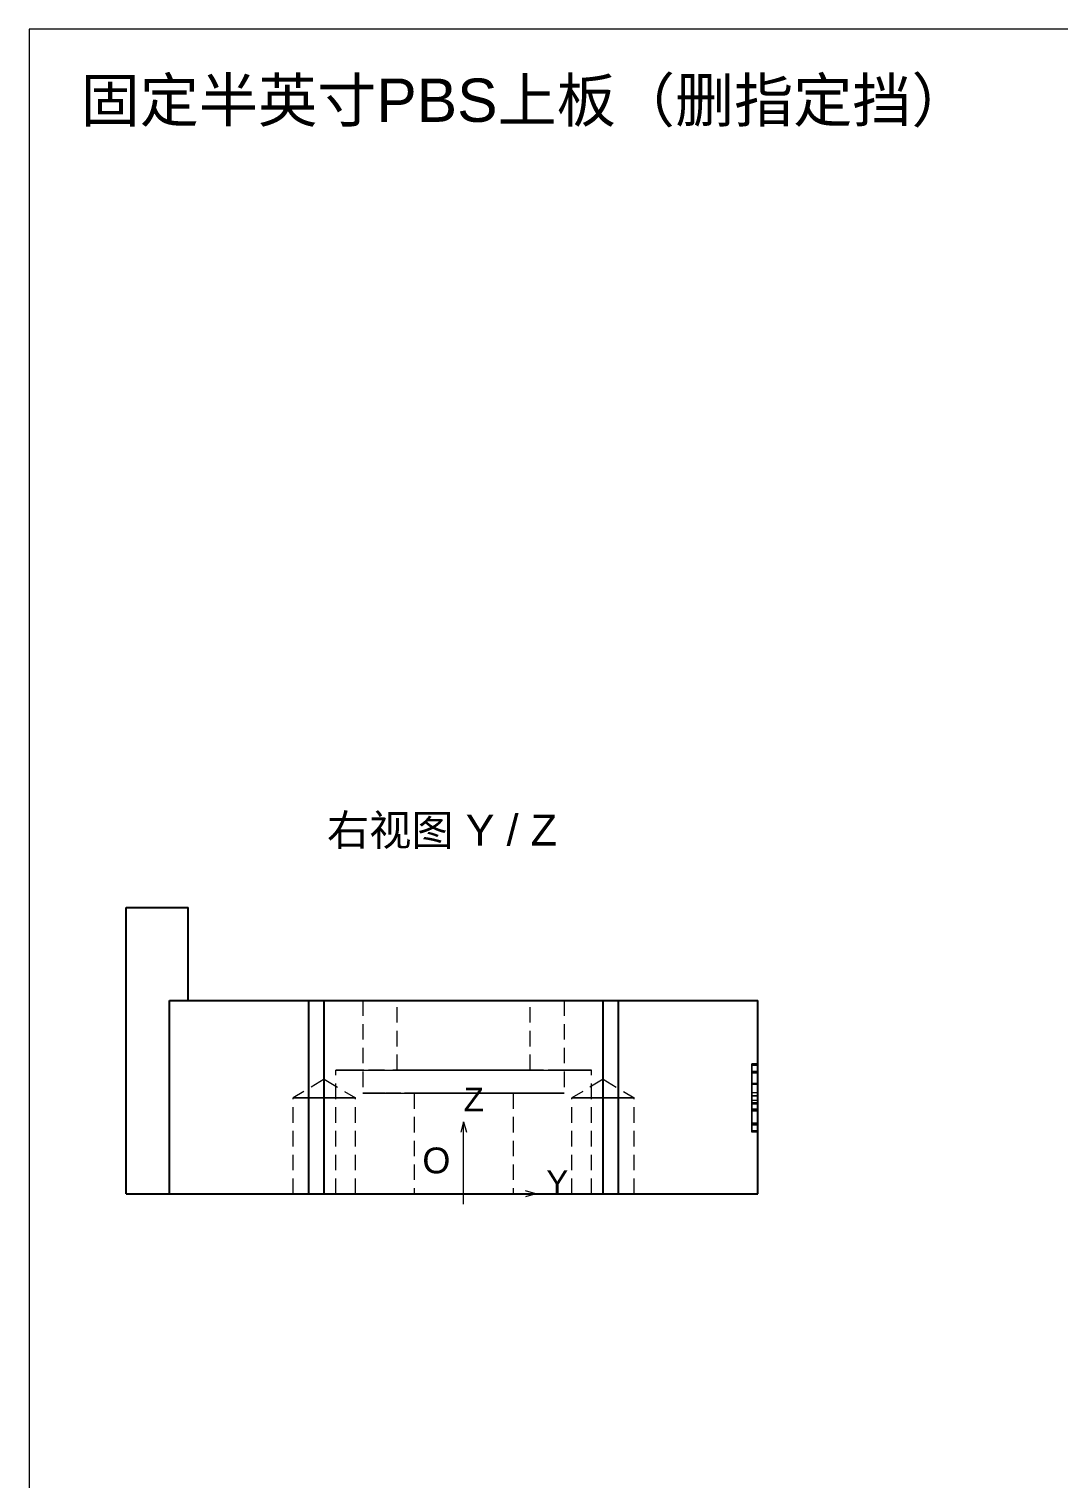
# Paper-space layout '01_三视图' of a CAD drawing. Header units: millimetres. Extents: x 8 to 450, y 8 to 289.
# Drawn here: x 8 to 107.8, y 148.5 to 289 of the extents above; entities that cross this region are included whole.
import ezdxf
from ezdxf.enums import TextEntityAlignment as Align

# ---------------------------------------------------------------- set-up
doc = ezdxf.new("R2010")
doc.units = ezdxf.units.MM
doc.linetypes.add('WP_HIDDEN', pattern=[2.3, 1.5, -0.8])
for name, color, linetype, lineweight in [('ANNOTATIONS', 7, 'CONTINUOUS', 18), ('HIDDEN', 7, 'WP_HIDDEN', 13), ('VISIBLE', 7, 'CONTINUOUS', 25)]:
    doc.layers.add(name, color=color, linetype=linetype, lineweight=lineweight)
doc.styles.add('CJK', font='Arial Unicode.ttf')

psp = doc.layouts.new('01_三视图')

# ---------------------------------------------------------------- linework, layer by layer
at = {"layer": 'ANNOTATIONS'}
for p, q in [((412, 289), (8, 289)), ((8, 289), (8, 8)), ((50.1, 183.12), (49.82, 182.12)), ((50.1, 176.12), (50.1, 183.12)), ((50.1, 183.12), (50.38, 182.12)), ((50.1, 175.12), (50.1, 177.12)), ((49.1, 176.12), (51.1, 176.12)), ((50.1, 176.12), (57.1, 176.12)), ((57.1, 176.12), (56.1, 176.41)), ((57.1, 176.12), (56.1, 175.84))]:
    psp.add_line(p, q, dxfattribs=at)
at = {"layer": 'HIDDEN'}
for points in [[(21.6, 194.88), (23.4, 194.88)], [(21.6, 194.88), (36.6, 194.88)], [(59.85, 194.88), (59.61, 194.88), (58.88, 194.88), (57.72, 194.88), (56.18, 194.88), (54.33, 194.88), (52.27, 194.88), (50.1, 194.88), (47.93, 194.88), (45.87, 194.88), (44.02, 194.88), (42.48, 194.88), (41.32, 194.88), (40.59, 194.88), (40.35, 194.88)], [(40.35, 194.88), (40.41, 194.88), (40.59, 194.88), (40.9, 194.88), (41.32, 194.88), (41.84, 194.88), (42.48, 194.88), (43.21, 194.88), (44.02, 194.88), (44.91, 194.88), (45.87, 194.88), (46.88, 194.88), (47.93, 194.88), (49.01, 194.88), (50.1, 194.88)], [(40.35, 194.88), (40.35, 185.88)], [(56.55, 194.88), (56.39, 194.88), (55.91, 194.88), (55.14, 194.88), (54.12, 194.88), (52.9, 194.88), (51.54, 194.88), (50.1, 194.88), (48.66, 194.88), (47.3, 194.88), (46.08, 194.88), (45.06, 194.88), (44.29, 194.88), (43.81, 194.88), (43.65, 194.88)], [(43.65, 194.88), (43.69, 194.88), (43.81, 194.88), (44.01, 194.88), (44.29, 194.88), (44.64, 194.88), (45.06, 194.88), (45.54, 194.88), (46.08, 194.88), (46.67, 194.88), (47.3, 194.88), (47.97, 194.88), (48.66, 194.88), (49.38, 194.88), (50.1, 194.88)], [(43.65, 188.12), (43.65, 194.88)], [(50.1, 194.88), (51.19, 194.88), (52.27, 194.88), (53.32, 194.88), (54.33, 194.88), (55.29, 194.88), (56.18, 194.88), (56.99, 194.88), (57.72, 194.88), (58.36, 194.88), (58.88, 194.88), (59.3, 194.88), (59.61, 194.88), (59.79, 194.88), (59.85, 194.88)], [(50.1, 194.88), (50.82, 194.88), (51.54, 194.88), (52.23, 194.88), (52.9, 194.88), (53.53, 194.88), (54.12, 194.88), (54.66, 194.88), (55.14, 194.88), (55.56, 194.88), (55.91, 194.88), (56.19, 194.88), (56.39, 194.88), (56.51, 194.88), (56.55, 194.88)], [(56.55, 188.12), (56.55, 194.88)], [(59.85, 194.88), (59.85, 185.88)], [(63.6, 194.88), (78.6, 194.88)], [(78.6, 188.73), (78, 188.73)], [(78, 188.73), (78, 188.67), (78, 188.5)], [(78, 188.51), (78, 188.67), (78, 188.73)], [(78.6, 188.64), (78, 188.64)], [(78, 188.64), (78, 188.59), (78, 188.44)], [(78, 188.27), (78, 188.43), (78, 188.55), (78, 188.62), (78, 188.64)], [(78, 188.64), (78, 188.61), (78, 188.51), (78, 188.36), (78, 188.13)], [(78, 188.17), (78, 188.38), (78, 188.52), (78, 188.61), (78, 188.64)], [(78.6, 188.62), (78, 188.62)], [(78, 188.62), (78, 184.93)], [(78, 184.93), (78, 188.62)], [(78, 188.62), (78, 188.57), (78, 188.42)], [(78, 182.23), (78, 188.62)], [(78, 188.62), (78, 188.6), (78, 188.56)], [(78.6, 188.56), (78, 188.56)], [(78, 188.56), (78, 188.44), (78, 188.26)], [(78, 187.87), (78, 188.24), (78, 188.51)], [(78, 188.5), (78, 188.21), (78, 187.82)], [(78, 188.44), (78, 188.18), (78, 187.84)], [(78, 188.42), (78, 188.18), (78, 187.83)], [(78.6, 188.73), (78.6, 188.67), (78.6, 188.51)], [(78.6, 188.5), (78.6, 188.67), (78.6, 188.73)], [(78.6, 188.64), (78.6, 188.62), (78.6, 188.55), (78.6, 188.43), (78.6, 188.27)], [(78.6, 188.44), (78.6, 188.59), (78.6, 188.64)], [(78.6, 188.64), (78.6, 188.61), (78.6, 188.53), (78.6, 188.38), (78.6, 188.17)], [(78.6, 188.13), (78.6, 188.36), (78.6, 188.52), (78.6, 188.61), (78.6, 188.64)], [(78.6, 184.93), (78.6, 188.62)], [(78.6, 188.62), (78.6, 184.93)], [(78.6, 182.23), (78.6, 188.62)], [(78.6, 188.42), (78.6, 188.57), (78.6, 188.62)], [(78.6, 188.56), (78.6, 188.6), (78.6, 188.62)], [(78.6, 188.26), (78.6, 188.44), (78.6, 188.56)], [(78.6, 188.51), (78.6, 188.24), (78.6, 187.87)], [(78.6, 187.82), (78.6, 188.22), (78.6, 188.5)], [(78.6, 187.84), (78.6, 188.18), (78.6, 188.44)], [(78.6, 187.83), (78.6, 188.18), (78.6, 188.42)], [(36.6, 187.24), (33.59, 185.43)], [(36.6, 187.24), (39.62, 185.43)], [(37.73, 188.12), (37.8, 188.12), (38.04, 188.12), (38.42, 188.12), (38.95, 188.12), (39.62, 188.12), (40.42, 188.12), (41.35, 188.12), (42.38, 188.12), (43.52, 188.12), (44.73, 188.12), (46.01, 188.12), (47.35, 188.12), (48.71, 188.12), (50.1, 188.12)], [(37.73, 176.12), (37.73, 188.12)], [(62.47, 188.12), (62.16, 188.12), (61.25, 188.12), (59.78, 188.12), (57.82, 188.12), (55.47, 188.12), (52.85, 188.12), (50.1, 188.12), (47.35, 188.12), (44.73, 188.12), (42.38, 188.12), (40.42, 188.12), (38.95, 188.12), (38.04, 188.12), (37.73, 188.12)], [(56.55, 188.12), (56.39, 188.12), (55.91, 188.12), (55.14, 188.12), (54.12, 188.12), (52.9, 188.12), (51.54, 188.12), (50.1, 188.12), (48.66, 188.12), (47.3, 188.12), (46.08, 188.12), (45.06, 188.12), (44.29, 188.12), (43.81, 188.12), (43.65, 188.12)], [(43.65, 188.12), (43.69, 188.12), (43.81, 188.12), (44.01, 188.12), (44.29, 188.12), (44.64, 188.12), (45.06, 188.12), (45.54, 188.12), (46.08, 188.12), (46.67, 188.12), (47.3, 188.12), (47.97, 188.12), (48.66, 188.12), (49.38, 188.12), (50.1, 188.12)], [(50.1, 188.12), (51.49, 188.12), (52.85, 188.12), (54.19, 188.12), (55.47, 188.12), (56.68, 188.12), (57.82, 188.12), (58.85, 188.12), (59.78, 188.12), (60.58, 188.12), (61.25, 188.12), (61.78, 188.12), (62.16, 188.12), (62.4, 188.12), (62.47, 188.12)], [(50.1, 188.12), (50.82, 188.12), (51.54, 188.12), (52.23, 188.12), (52.9, 188.12), (53.53, 188.12), (54.12, 188.12), (54.66, 188.12), (55.14, 188.12), (55.56, 188.12), (55.91, 188.12), (56.19, 188.12), (56.39, 188.12), (56.51, 188.12), (56.55, 188.12)], [(63.6, 187.24), (60.59, 185.43)], [(62.47, 176.12), (62.47, 188.12)], [(63.6, 187.24), (66.62, 185.43)], [(78, 187.2), (78, 187.53), (78, 187.81), (78, 188.06), (78, 188.27)], [(78, 188.26), (78, 187.99), (78, 187.64)], [(78, 186.8), (78, 187.22), (78, 187.59), (78, 187.91), (78, 188.17)], [(78, 188.13), (78, 187.86), (78, 187.56), (78, 187.23), (78, 186.87)], [(78.6, 187.99), (78, 187.99)], [(78, 187.99), (78, 187.97), (78, 187.91), (78, 187.8), (78, 187.65)], [(78, 187.67), (78, 187.81), (78, 187.91), (78, 187.97), (78, 187.99)], [(78, 187.48), (78, 187.7), (78, 187.86), (78, 187.96), (78, 187.99)], [(78, 187.99), (78, 187.97), (78, 187.88), (78, 187.74), (78, 187.54)], [(78.6, 187.98), (78, 187.98)], [(78, 187.98), (78, 187.96), (78, 187.91), (78, 187.82), (78, 187.7)], [(78, 187.67), (78, 187.81), (78, 187.9), (78, 187.96), (78, 187.98)], [(78, 186.97), (78, 187.43), (78, 187.87)], [(78, 187.86), (78, 185.93)], [(78, 187.77), (78, 187.84), (78, 187.86)], [(78, 187.86), (78, 185.58)], [(78, 187.81), (78, 187.86)], [(78.6, 187.86), (78, 187.86)], [(78, 187.84), (78, 187.41), (78, 186.89)], [(78, 187.83), (78, 186.98)], [(78, 187.82), (78, 187.35), (78, 186.82)], [(78, 187.43), (78, 187.67), (78, 187.81)], [(78.6, 187.81), (78, 187.81)], [(78, 187.44), (78, 187.65), (78, 187.77)], [(78, 187.7), (78, 187.39), (78, 187.02)], [(78, 186.76), (78, 187.04), (78, 187.29), (78, 187.5), (78, 187.67)], [(78, 186.89), (78, 187.32), (78, 187.67)], [(78, 187.65), (78, 187.47), (78, 187.25), (78, 187), (78, 186.71)], [(78, 187.64), (78, 187.23), (78, 186.77)], [(78, 187.54), (78, 187.38), (78, 187.18), (78, 186.96), (78, 186.71), (78, 186.42), (78, 186.11), (78, 185.76), (78, 185.38)], [(78, 185.38), (78, 185.76), (78, 186.1), (78, 186.41), (78, 186.69), (78, 186.94), (78, 187.15), (78, 187.33), (78, 187.48)], [(78, 186.88), (78, 187.18), (78, 187.44)], [(78, 186.74), (78, 187.12), (78, 187.43)], [(78, 185.38), (78, 185.92), (78, 186.4), (78, 186.83), (78, 187.2)], [(78, 187.02), (78, 186.71), (78, 186.46)], [(78, 186.98), (78, 186.21)], [(78, 186.17), (78, 186.55), (78, 186.97)], [(78, 186.89), (78, 186.59), (78, 186.23), (78, 185.83), (78, 185.38)], [(78, 185.95), (78, 186.89)], [(78, 186.33), (78, 186.58), (78, 186.88)], [(78, 186.87), (78, 186.12)], [(78.6, 188.27), (78.6, 188.06), (78.6, 187.81), (78.6, 187.52), (78.6, 187.2)], [(78.6, 187.64), (78.6, 187.99), (78.6, 188.26)], [(78.6, 188.17), (78.6, 187.9), (78.6, 187.58), (78.6, 187.21), (78.6, 186.8)], [(78.6, 186.87), (78.6, 187.56), (78.6, 187.86), (78.6, 188.13)], [(78.6, 187.99), (78.6, 187.97), (78.6, 187.91), (78.6, 187.81), (78.6, 187.67)], [(78.6, 187.65), (78.6, 187.8), (78.6, 187.91), (78.6, 187.97), (78.6, 187.99)], [(78.6, 187.99), (78.6, 187.96), (78.6, 187.86), (78.6, 187.7), (78.6, 187.48)], [(78.6, 187.54), (78.6, 187.74), (78.6, 187.88), (78.6, 187.97), (78.6, 187.99)], [(78.6, 187.98), (78.6, 187.96), (78.6, 187.91), (78.6, 187.81), (78.6, 187.67)], [(78.6, 187.7), (78.6, 187.83), (78.6, 187.91), (78.6, 187.96), (78.6, 187.98)], [(78.6, 187.87), (78.6, 187.43), (78.6, 186.97)], [(78.6, 187.86), (78.6, 185.93)], [(78.6, 187.86), (78.6, 187.84), (78.6, 187.77)], [(78.6, 187.86), (78.6, 185.58)], [(78.6, 187.86), (78.6, 187.81)], [(78.6, 186.89), (78.6, 187.4), (78.6, 187.84)], [(78.6, 186.98), (78.6, 187.83)], [(78.6, 186.82), (78.6, 187.35), (78.6, 187.82)], [(78.6, 187.81), (78.6, 187.67), (78.6, 187.43)], [(78.6, 187.77), (78.6, 187.65), (78.6, 187.44)], [(78.6, 187.02), (78.6, 187.39), (78.6, 187.7)], [(78.6, 187.67), (78.6, 187.5), (78.6, 187.29), (78.6, 187.04), (78.6, 186.76)], [(78.6, 187.67), (78.6, 187.32), (78.6, 186.89)], [(78.6, 186.71), (78.6, 187.25), (78.6, 187.47), (78.6, 187.65)], [(78.6, 186.77), (78.6, 187.22), (78.6, 187.64)], [(78.6, 185.38), (78.6, 186.04), (78.6, 186.63), (78.6, 187.14), (78.6, 187.35), (78.6, 187.54)], [(78.6, 187.48), (78.6, 187.31), (78.6, 187.11), (78.6, 186.61), (78.6, 186.03), (78.6, 185.38)], [(78.6, 187.44), (78.6, 187.18), (78.6, 186.88)], [(78.6, 187.43), (78.6, 187.12), (78.6, 186.74)], [(78.6, 187.2), (78.6, 186.81), (78.6, 186.38), (78.6, 185.9), (78.6, 185.38)], [(78.6, 186.46), (78.6, 186.71), (78.6, 187.02)], [(78.6, 186.21), (78.6, 186.98)], [(78.6, 186.97), (78.6, 186.55), (78.6, 186.17)], [(78.6, 185.38), (78.6, 185.82), (78.6, 186.21), (78.6, 186.57), (78.6, 186.89)], [(78.6, 186.89), (78.6, 185.95)], [(78.6, 186.88), (78.6, 186.58), (78.6, 186.33)], [(78.6, 186.12), (78.6, 186.87)], [(59.85, 185.88), (59.61, 185.88), (58.88, 185.88), (57.72, 185.88), (56.18, 185.88), (54.33, 185.88), (52.27, 185.88), (50.1, 185.88), (47.93, 185.88), (45.87, 185.88), (44.02, 185.88), (42.48, 185.88), (41.32, 185.88), (40.59, 185.88), (40.35, 185.88)], [(40.35, 185.88), (40.41, 185.88), (40.59, 185.88), (40.9, 185.88), (41.32, 185.88), (41.84, 185.88), (42.48, 185.88), (43.21, 185.88), (44.02, 185.88), (44.91, 185.88), (45.87, 185.88), (46.88, 185.88), (47.93, 185.88), (49.01, 185.88), (50.1, 185.88)], [(54.9, 185.88), (54.78, 185.88), (54.42, 185.88), (53.85, 185.88), (53.09, 185.88), (52.18, 185.88), (51.17, 185.88), (50.1, 185.88), (49.03, 185.88), (48.02, 185.88), (47.11, 185.88), (46.35, 185.88), (45.78, 185.88), (45.42, 185.88), (45.3, 185.88)], [(45.3, 185.88), (45.33, 185.88), (45.42, 185.88), (45.57, 185.88), (45.78, 185.88), (46.04, 185.88), (46.35, 185.88), (46.71, 185.88), (47.11, 185.88), (47.55, 185.88), (48.02, 185.88), (48.51, 185.88), (49.03, 185.88), (49.56, 185.88), (50.1, 185.88)], [(45.3, 185.88), (45.3, 176.12)], [(50.1, 185.88), (50.64, 185.88), (51.17, 185.88), (51.69, 185.88), (52.18, 185.88), (52.65, 185.88), (53.09, 185.88), (53.49, 185.88), (53.85, 185.88), (54.16, 185.88), (54.42, 185.88), (54.63, 185.88), (54.78, 185.88), (54.87, 185.88), (54.9, 185.88)], [(50.1, 185.88), (51.19, 185.88), (52.27, 185.88), (53.32, 185.88), (54.33, 185.88), (55.29, 185.88), (56.18, 185.88), (56.99, 185.88), (57.72, 185.88), (58.36, 185.88), (58.88, 185.88), (59.3, 185.88), (59.61, 185.88), (59.79, 185.88), (59.85, 185.88)], [(54.9, 185.88), (54.9, 176.12)], [(78.6, 186.82), (78, 186.82)], [(78, 186.82), (78, 186.76)], [(78.6, 186.8), (78, 186.8)], [(78, 186.71), (78, 186.8)], [(78, 186.77), (78, 186.38), (78, 186.02), (78, 185.69), (78, 185.39)], [(78.6, 186.76), (78, 186.76)], [(78, 185.89), (78, 186.05), (78, 186.25), (78, 186.48), (78, 186.74)], [(78.6, 186.71), (78, 186.71)], [(78, 186.46), (78, 186)], [(78, 186.01), (78, 186.14), (78, 186.33)], [(78, 186.21), (78, 185.89), (78, 185.63)], [(78, 185.58), (78, 185.85), (78, 186.17)], [(78, 186.12), (78, 185.34)], [(78, 185.93), (78, 185.95), (78, 186.01)], [(78, 186), (78, 185.59)], [(78, 184.59), (78, 185), (78, 185.36), (78, 185.67), (78, 185.95)], [(78.6, 185.93), (78, 185.93)], [(78, 185.58), (78, 185.6), (78, 185.66), (78, 185.75), (78, 185.89)], [(78.6, 185.63), (78, 185.63)], [(78, 185.63), (78, 185.4), (78, 185.05)], [(78, 185.59), (78, 185.3), (78, 184.94)], [(78, 185.18), (78, 185.58)], [(78.6, 185.58), (78, 185.58)], [(78.6, 186.82), (78.6, 186.76)], [(78.6, 186.71), (78.6, 186.8)], [(78.6, 185.39), (78.6, 185.69), (78.6, 186.02), (78.6, 186.77)], [(78.6, 186.74), (78.6, 186.26), (78.6, 186.06), (78.6, 185.89)], [(78.6, 186), (78.6, 186.46)], [(78.6, 186.33), (78.6, 186.14), (78.6, 186.01)], [(78.6, 185.63), (78.6, 185.89), (78.6, 186.21)], [(78.6, 186.17), (78.6, 185.84), (78.6, 185.58)], [(78.6, 185.34), (78.6, 186.12)], [(78.6, 186.01), (78.6, 185.95), (78.6, 185.93)], [(78.6, 185.59), (78.6, 186)], [(78.6, 185.95), (78.6, 185.65), (78.6, 185.32), (78.6, 184.59)], [(78.6, 185.89), (78.6, 185.75), (78.6, 185.65), (78.6, 185.6), (78.6, 185.58)], [(78.6, 185.05), (78.6, 185.24), (78.6, 185.4), (78.6, 185.53), (78.6, 185.63)], [(78.6, 184.94), (78.6, 185.31), (78.6, 185.59)], [(78.6, 185.58), (78.6, 185.18)], [(33.59, 185.43), (33.6, 185.43), (33.66, 185.43), (33.75, 185.43), (33.88, 185.43), (34.05, 185.43), (34.24, 185.43), (34.47, 185.43), (34.72, 185.43), (35, 185.43), (35.29, 185.43), (35.6, 185.43), (35.93, 185.43), (36.26, 185.43), (36.6, 185.43)], [(33.59, 176.12), (33.59, 185.43)], [(39.62, 185.43), (39.54, 185.43), (39.32, 185.43), (38.96, 185.43), (38.48, 185.43), (37.91, 185.43), (37.27, 185.43), (36.6, 185.43), (35.93, 185.43), (35.29, 185.43), (34.72, 185.43), (34.24, 185.43), (33.88, 185.43), (33.66, 185.43), (33.59, 185.43)], [(36.6, 185.43), (36.94, 185.43), (37.27, 185.43), (37.6, 185.43), (37.91, 185.43), (38.2, 185.43), (38.48, 185.43), (38.73, 185.43), (38.96, 185.43), (39.15, 185.43), (39.32, 185.43), (39.45, 185.43), (39.54, 185.43), (39.6, 185.43), (39.62, 185.43)], [(39.62, 176.12), (39.62, 185.43)], [(60.59, 185.43), (60.6, 185.43), (60.66, 185.43), (60.75, 185.43), (60.88, 185.43), (61.05, 185.43), (61.24, 185.43), (61.47, 185.43), (61.72, 185.43), (62, 185.43), (62.29, 185.43), (62.6, 185.43), (62.93, 185.43), (63.26, 185.43), (63.6, 185.43)], [(60.59, 176.12), (60.59, 185.43)], [(66.62, 185.43), (66.54, 185.43), (66.32, 185.43), (65.96, 185.43), (65.48, 185.43), (64.91, 185.43), (64.27, 185.43), (63.6, 185.43), (62.93, 185.43), (62.29, 185.43), (61.72, 185.43), (61.24, 185.43), (60.88, 185.43), (60.66, 185.43), (60.59, 185.43)], [(63.6, 185.43), (63.94, 185.43), (64.27, 185.43), (64.6, 185.43), (64.91, 185.43), (65.2, 185.43), (65.48, 185.43), (65.73, 185.43), (65.96, 185.43), (66.15, 185.43), (66.32, 185.43), (66.45, 185.43), (66.54, 185.43), (66.6, 185.43), (66.62, 185.43)], [(66.62, 176.12), (66.62, 185.43)], [(78, 185.39), (78, 185.15), (78, 184.97), (78, 184.86), (78, 184.83)], [(78, 182.79), (78, 183), (78, 183.25), (78, 183.53), (78, 183.83), (78, 184.17), (78, 184.55), (78, 184.95), (78, 185.38)], [(78, 185.38), (78, 184.85), (78, 184.37), (78, 183.94), (78, 183.57)], [(78, 185.38), (78, 185), (78, 184.66), (78, 184.35), (78, 184.07), (78, 183.83), (78, 183.62), (78, 183.44), (78, 183.29)], [(78, 183.29), (78, 183.44), (78, 183.62), (78, 183.83), (78, 184.08), (78, 184.35), (78, 184.66), (78, 185.01), (78, 185.38)], [(78, 185.34), (78, 185.11), (78, 184.85), (78, 184.55), (78, 184.21)], [(78, 184.87), (78, 185), (78, 185.18)], [(78, 185.18), (78, 182.99)], [(78, 185.07), (78, 185.15), (78, 185.18)], [(78.6, 185.18), (78, 185.18)], [(78, 184.7), (78, 184.93), (78, 185.07)], [(78, 185.05), (78, 184.6), (78, 184.08)], [(78.6, 184.94), (78, 184.94)], [(78, 184.15), (78, 184.94)], [(78, 184.94), (78, 184.52), (78, 184.04)], [(78, 183.31), (78, 183.57), (78, 183.93), (78, 184.38), (78, 184.93)], [(78, 184.93), (78, 184.54), (78, 184.21), (78, 183.93), (78, 183.71)], [(78, 183.33), (78, 183.65), (78, 184.02), (78, 184.45), (78, 184.93)], [(78, 184.93), (78, 184.47), (78, 184.07), (78, 183.71), (78, 183.4)], [(78, 184.49), (78, 184.7), (78, 184.87)], [(78.6, 184.83), (78, 184.83)], [(78, 184.83), (78, 182.23)], [(78, 184.08), (78, 184.42), (78, 184.7)], [(78, 183.63), (78, 184.08), (78, 184.59)], [(78, 183.97), (78, 184.25), (78, 184.49)], [(78.6, 184.35), (78, 184.35)], [(78, 184.35), (78, 183.92), (78, 183.57)], [(78, 184.28), (78, 184.35)], [(78, 183.14), (78, 183.68), (78, 184.28)], [(78.6, 184.28), (78, 184.28)], [(78, 184.21), (78, 183.94), (78, 183.72), (78, 183.54), (78, 183.41)], [(78.6, 184.15), (78, 184.15)], [(78, 184.08), (78, 183.65), (78, 183.25)], [(78, 183.55), (78, 183.8), (78, 184.08)], [(78.6, 184.83), (78.6, 184.86), (78.6, 184.96), (78.6, 185.13), (78.6, 185.39)], [(78.6, 183.57), (78.6, 183.96), (78.6, 184.39), (78.6, 184.87), (78.6, 185.38)], [(78.6, 185.38), (78.6, 184.62), (78.6, 183.92), (78.6, 183.3), (78.6, 183.03), (78.6, 182.79)], [(78.6, 183.29), (78.6, 183.46), (78.6, 183.66), (78.6, 184.15), (78.6, 184.73), (78.6, 185.38)], [(78.6, 185.38), (78.6, 184.74), (78.6, 184.15), (78.6, 183.66), (78.6, 183.46), (78.6, 183.29)], [(78.6, 184.21), (78.6, 184.83), (78.6, 185.1), (78.6, 185.34)], [(78.6, 185.18), (78.6, 185), (78.6, 184.87)], [(78.6, 185.18), (78.6, 182.99)], [(78.6, 185.18), (78.6, 185.16), (78.6, 185.07)], [(78.6, 185.07), (78.6, 184.93), (78.6, 184.7)], [(78.6, 184.08), (78.6, 184.6), (78.6, 185.05)], [(78.6, 184.94), (78.6, 184.15)], [(78.6, 184.04), (78.6, 184.52), (78.6, 184.94)], [(78.6, 184.93), (78.6, 184.42), (78.6, 183.96), (78.6, 183.59), (78.6, 183.31)], [(78.6, 183.4), (78.6, 183.72), (78.6, 184.08), (78.6, 184.49), (78.6, 184.93)], [(78.6, 184.93), (78.6, 184.47), (78.6, 184.04), (78.6, 183.66), (78.6, 183.33)], [(78.6, 183.71), (78.6, 183.94), (78.6, 184.23), (78.6, 184.56), (78.6, 184.93)], [(78.6, 184.87), (78.6, 184.7), (78.6, 184.49)], [(78.6, 184.83), (78.6, 182.23)], [(78.6, 184.7), (78.6, 184.42), (78.6, 184.08)], [(78.6, 184.59), (78.6, 184.09), (78.6, 183.63)], [(78.6, 184.49), (78.6, 184.25), (78.6, 183.97)], [(78.6, 184.28), (78.6, 184.35)], [(78.6, 183.57), (78.6, 183.92), (78.6, 184.35)], [(78.6, 184.28), (78.6, 183.68), (78.6, 183.14)], [(78.6, 183.41), (78.6, 183.55), (78.6, 183.73), (78.6, 183.96), (78.6, 184.21)], [(78.6, 183.25), (78.6, 183.65), (78.6, 184.08)], [(78.6, 184.08), (78.6, 183.8), (78.6, 183.55)], [(78, 184.04), (78, 183.08)], [(78, 183.42), (78, 183.97)], [(78, 183.71), (78, 183.36), (78, 183.1)], [(78, 182.78), (78, 183.63)], [(78, 183.57), (78, 183.29), (78, 183.07)], [(78, 183.57), (78, 183.24), (78, 182.96), (78, 182.71), (78, 182.5)], [(78, 183.19), (78, 183.34), (78, 183.55)], [(78, 183.03), (78, 183.2), (78, 183.42)], [(78, 183.41), (78, 182.99)], [(78, 183.4), (78, 182.89), (78, 182.48)], [(78, 182.43), (78, 182.61), (78, 182.81), (78, 183.05), (78, 183.33)], [(78, 182.89), (78, 182.91), (78, 182.99), (78, 183.12), (78, 183.31)], [(78, 183.29), (78, 183.06), (78, 182.9), (78, 182.8), (78, 182.77)], [(78, 182.77), (78, 182.8), (78, 182.9), (78, 183.06), (78, 183.29)], [(78, 183.25), (78, 182.91), (78, 182.66)], [(78, 183.02), (78, 183.09), (78, 183.19)], [(78, 182.38), (78, 182.52), (78, 182.69), (78, 182.9), (78, 183.14)], [(78, 183.1), (78, 182.94), (78, 182.89)], [(78, 183.08), (78, 182.68), (78, 182.38)], [(78, 183.07), (78, 182.93), (78, 182.88)], [(78, 182.88), (78, 182.92), (78, 183.03)], [(78, 182.99), (78, 183.02)], [(78.6, 182.99), (78, 182.99)], [(78, 182.99), (78, 182.23)], [(78.6, 182.89), (78, 182.89)], [(78.6, 182.88), (78, 182.88)], [(78, 182.12), (78, 182.17), (78, 182.29), (78, 182.5), (78, 182.79)], [(78, 182.23), (78, 182.78)], [(78.6, 182.77), (78, 182.77)], [(78, 182.66), (78, 182.47), (78, 182.34)], [(78.6, 183.08), (78.6, 183.54), (78.6, 184.04)], [(78.6, 183.97), (78.6, 183.42)], [(78.6, 183.1), (78.6, 183.36), (78.6, 183.71)], [(78.6, 183.63), (78.6, 182.78)], [(78.6, 183.07), (78.6, 183.29), (78.6, 183.57)], [(78.6, 182.5), (78.6, 182.71), (78.6, 182.96), (78.6, 183.25), (78.6, 183.57)], [(78.6, 183.55), (78.6, 183.34), (78.6, 183.19)], [(78.6, 183.42), (78.6, 183.2), (78.6, 183.03)], [(78.6, 182.99), (78.6, 183.41)], [(78.6, 182.48), (78.6, 182.89), (78.6, 183.4)], [(78.6, 183.33), (78.6, 183.05), (78.6, 182.81), (78.6, 182.61), (78.6, 182.43)], [(78.6, 183.31), (78.6, 183.12), (78.6, 182.99), (78.6, 182.91), (78.6, 182.89)], [(78.6, 182.77), (78.6, 182.8), (78.6, 182.9), (78.6, 183.06), (78.6, 183.29)], [(78.6, 183.29), (78.6, 183.07), (78.6, 182.9), (78.6, 182.8), (78.6, 182.77)], [(78.6, 182.66), (78.6, 182.91), (78.6, 183.25)], [(78.6, 183.19), (78.6, 183.09), (78.6, 183.02)], [(78.6, 183.14), (78.6, 182.9), (78.6, 182.69), (78.6, 182.52), (78.6, 182.38)], [(78.6, 182.89), (78.6, 182.94), (78.6, 183.1)], [(78.6, 182.38), (78.6, 182.67), (78.6, 183.08)], [(78.6, 182.88), (78.6, 182.93), (78.6, 183.07)], [(78.6, 183.03), (78.6, 182.92), (78.6, 182.88)], [(78.6, 183.02), (78.6, 182.99)], [(78.6, 182.99), (78.6, 182.23)], [(78.6, 182.79), (78.6, 182.5), (78.6, 182.29), (78.6, 182.17), (78.6, 182.12)], [(78.6, 182.78), (78.6, 182.23)], [(78.6, 182.34), (78.6, 182.47), (78.6, 182.66)], [(78, 182.5), (78, 182.34), (78, 182.22), (78, 182.15), (78, 182.12)], [(78, 182.48), (78, 182.32), (78, 182.21), (78, 182.15), (78, 182.12)], [(78, 182.12), (78, 182.14), (78, 182.2), (78, 182.3), (78, 182.43)], [(78, 182.12), (78, 182.14), (78, 182.19), (78, 182.27), (78, 182.38)], [(78, 182.38), (78, 182.27), (78, 182.19), (78, 182.14), (78, 182.12)], [(78, 182.34), (78, 182.26), (78, 182.23)], [(78.6, 182.23), (78, 182.23)], [(78.6, 182.12), (78, 182.12)], [(78.6, 182.12), (78.6, 182.15), (78.6, 182.22), (78.6, 182.34), (78.6, 182.5)], [(78.6, 182.12), (78.6, 182.15), (78.6, 182.21), (78.6, 182.32), (78.6, 182.48)], [(78.6, 182.43), (78.6, 182.3), (78.6, 182.2), (78.6, 182.14), (78.6, 182.12)], [(78.6, 182.12), (78.6, 182.14), (78.6, 182.19), (78.6, 182.27), (78.6, 182.38)], [(78.6, 182.38), (78.6, 182.26), (78.6, 182.19), (78.6, 182.14), (78.6, 182.12)], [(78.6, 182.23), (78.6, 182.26), (78.6, 182.34)], [(21.6, 176.12), (36.6, 176.12)], [(33.59, 176.12), (33.6, 176.12), (33.66, 176.12), (33.75, 176.12), (33.88, 176.12), (34.05, 176.12), (34.24, 176.12), (34.47, 176.12), (34.72, 176.12), (35, 176.12), (35.29, 176.12), (35.6, 176.12), (35.93, 176.12), (36.26, 176.12), (36.6, 176.12)], [(39.62, 176.12), (39.54, 176.12), (39.32, 176.12), (38.96, 176.12), (38.48, 176.12), (37.91, 176.12), (37.27, 176.12), (36.6, 176.12), (35.93, 176.12), (35.29, 176.12), (34.72, 176.12), (34.24, 176.12), (33.88, 176.12), (33.66, 176.12), (33.59, 176.12)], [(36.6, 176.12), (36.94, 176.12), (37.27, 176.12), (37.6, 176.12), (37.91, 176.12), (38.2, 176.12), (38.48, 176.12), (38.73, 176.12), (38.96, 176.12), (39.15, 176.12), (39.32, 176.12), (39.45, 176.12), (39.54, 176.12), (39.6, 176.12), (39.62, 176.12)], [(37.73, 176.12), (37.8, 176.12), (38.04, 176.12), (38.42, 176.12), (38.95, 176.12), (39.62, 176.12), (40.42, 176.12), (41.35, 176.12), (42.38, 176.12), (43.52, 176.12), (44.73, 176.12), (46.01, 176.12), (47.35, 176.12), (48.71, 176.12), (50.1, 176.12)], [(62.47, 176.12), (62.16, 176.12), (61.25, 176.12), (59.78, 176.12), (57.82, 176.12), (55.47, 176.12), (52.85, 176.12), (50.1, 176.12), (47.35, 176.12), (44.73, 176.12), (42.38, 176.12), (40.42, 176.12), (38.95, 176.12), (38.04, 176.12), (37.73, 176.12)], [(54.9, 176.12), (54.78, 176.12), (54.42, 176.12), (53.85, 176.12), (53.09, 176.12), (52.18, 176.12), (51.17, 176.12), (50.1, 176.12), (49.03, 176.12), (48.02, 176.12), (47.11, 176.12), (46.35, 176.12), (45.78, 176.12), (45.42, 176.12), (45.3, 176.12)], [(45.3, 176.12), (45.33, 176.12), (45.42, 176.12), (45.57, 176.12), (45.78, 176.12), (46.04, 176.12), (46.35, 176.12), (46.71, 176.12), (47.11, 176.12), (47.55, 176.12), (48.02, 176.12), (48.51, 176.12), (49.03, 176.12), (49.56, 176.12), (50.1, 176.12)], [(50.1, 176.12), (50.64, 176.12), (51.17, 176.12), (51.69, 176.12), (52.18, 176.12), (52.65, 176.12), (53.09, 176.12), (53.49, 176.12), (53.85, 176.12), (54.16, 176.12), (54.42, 176.12), (54.63, 176.12), (54.78, 176.12), (54.87, 176.12), (54.9, 176.12)], [(50.1, 176.12), (51.49, 176.12), (52.85, 176.12), (54.19, 176.12), (55.47, 176.12), (56.68, 176.12), (57.82, 176.12), (58.85, 176.12), (59.78, 176.12), (60.58, 176.12), (61.25, 176.12), (61.78, 176.12), (62.16, 176.12), (62.4, 176.12), (62.47, 176.12)], [(60.59, 176.12), (60.6, 176.12), (60.66, 176.12), (60.75, 176.12), (60.88, 176.12), (61.05, 176.12), (61.24, 176.12), (61.47, 176.12), (61.72, 176.12), (62, 176.12), (62.29, 176.12), (62.6, 176.12), (62.93, 176.12), (63.26, 176.12), (63.6, 176.12)], [(66.62, 176.12), (66.54, 176.12), (66.32, 176.12), (65.96, 176.12), (65.48, 176.12), (64.91, 176.12), (64.27, 176.12), (63.6, 176.12), (62.93, 176.12), (62.29, 176.12), (61.72, 176.12), (61.24, 176.12), (60.88, 176.12), (60.66, 176.12), (60.59, 176.12)], [(63.6, 176.12), (78.6, 176.12)], [(63.6, 176.12), (63.94, 176.12), (64.27, 176.12), (64.6, 176.12), (64.91, 176.12), (65.2, 176.12), (65.48, 176.12), (65.73, 176.12), (65.96, 176.12), (66.15, 176.12), (66.32, 176.12), (66.45, 176.12), (66.54, 176.12), (66.6, 176.12), (66.62, 176.12)]]:
    psp.add_lwpolyline(points, dxfattribs=at)
at = {"layer": 'VISIBLE'}
for points in [[(17.4, 176.12), (17.4, 203.88)], [(17.4, 203.88), (23.4, 203.88)], [(23.4, 194.88), (23.4, 203.88)], [(21.6, 194.88), (35.1, 194.88)], [(21.6, 176.12), (21.6, 194.88)], [(35.1, 194.88), (36.6, 194.88)], [(35.1, 176.12), (35.1, 194.88)], [(36.6, 194.88), (63.6, 194.88)], [(36.6, 176.12), (36.6, 194.88)], [(63.6, 194.88), (65.1, 194.88)], [(63.6, 176.12), (63.6, 194.88)], [(65.1, 194.88), (78.6, 194.88)], [(65.1, 176.12), (65.1, 194.88)], [(78.6, 176.12), (78.6, 194.88)], [(17.4, 176.12), (21.6, 176.12)], [(21.6, 176.12), (35.1, 176.12)], [(35.1, 176.12), (36.6, 176.12)], [(36.6, 176.12), (63.6, 176.12)], [(63.6, 176.12), (65.1, 176.12)], [(65.1, 176.12), (78.6, 176.12)]]:
    psp.add_lwpolyline(points, dxfattribs=at)

# ---------------------------------------------------------------- texts
at = {"layer": 'ANNOTATIONS', "style": 'CJK'}
for s, height, p in [('固定半英寸PBS上板（删指定挡）', 4.2, (13, 280)), ('Z', 2.3, (50.1, 184.12)), ('O', 2.5, (46.1, 178.12)), ('Y', 2.3, (58.1, 176.12))]:
    psp.add_text(s, height=height, dxfattribs=at).set_placement(p)
psp.add_text('右视图 Y / Z', height=3, dxfattribs=at).set_placement((48, 209.88), align=Align.CENTER)

doc.saveas('drawing.dxf')
